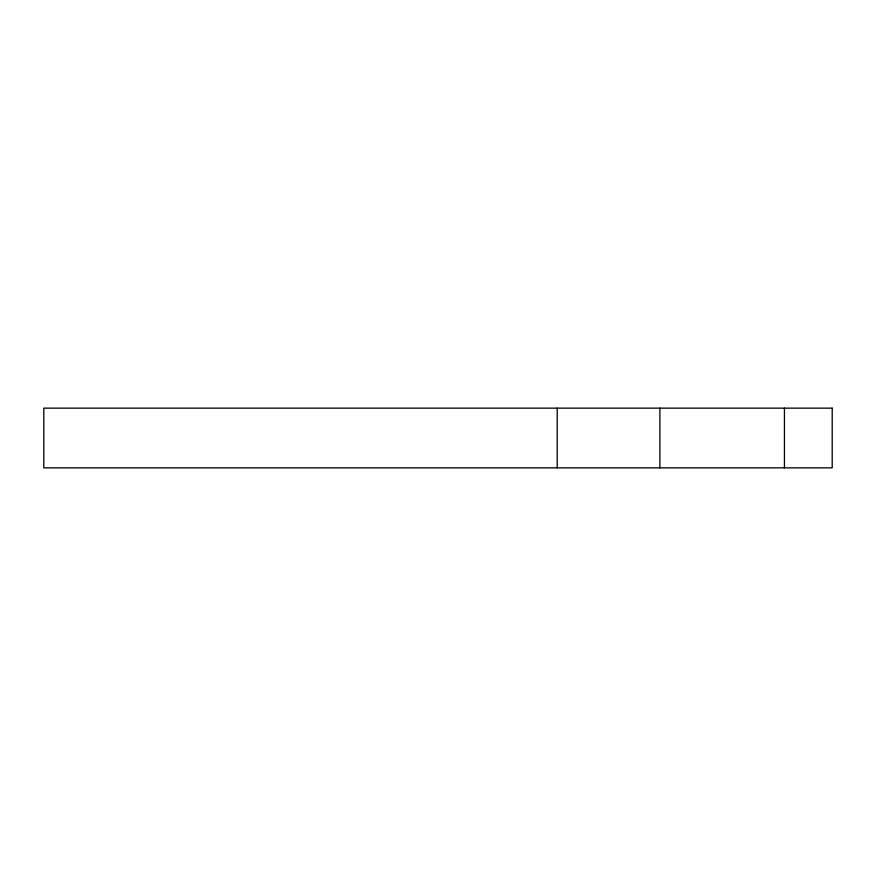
<?xml version="1.0" encoding="UTF-8"?>
<svg xmlns="http://www.w3.org/2000/svg" width="876" height="876" viewBox="0 0 876 876"><rect width="100%" height="100%" fill="white"/><g stroke="black" fill="none" stroke-linecap="round" stroke-linejoin="round"><path stroke-width="1.31" d="M784.436 408.15L784.436 467.85M659.891 408.15L659.891 467.85M557.213 408.15L557.213 467.85M832.2 408.15L43.8 408.15L43.8 467.85L832.2 467.85L832.2 408.15"/></g></svg>
